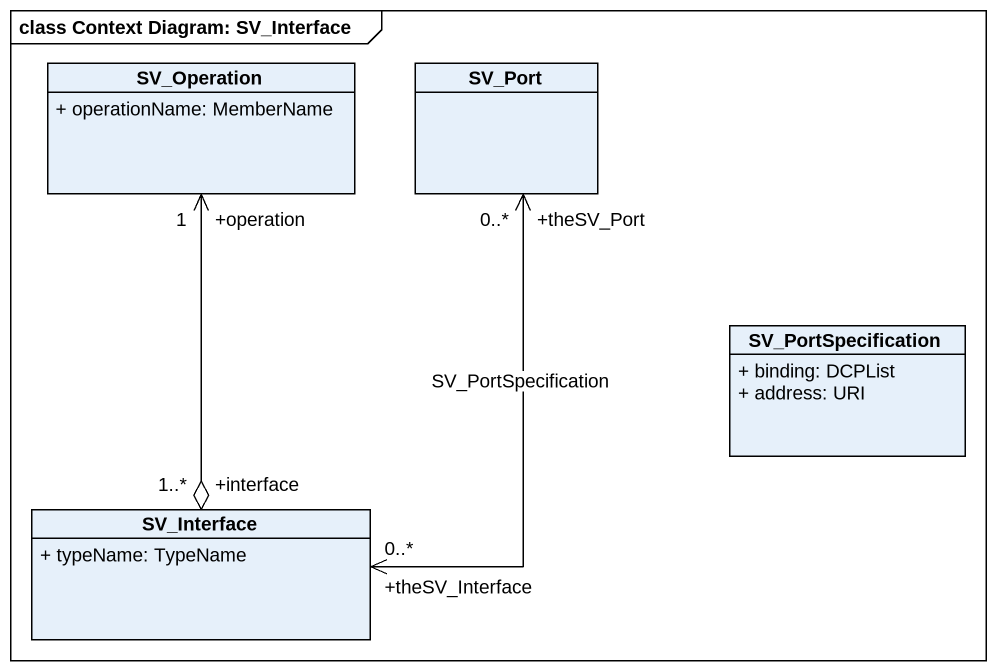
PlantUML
@startuml
mainframe class Context Diagram: SV_Interface
hide circle
hide empty members
skinparam classAttributeIconSize 0
class SV_Operation {
  + operationName: MemberName
}
class SV_Port
class SV_PortSpecification {
  + binding: DCPList
  + address: URI
}
class SV_Interface {
  + typeName: TypeName
}
SV_Interface "+interface\n1..*" o-up-> "+operation\n1" SV_Operation
SV_Interface "+theSV_Interface\n0..*" <-up-> "+theSV_Port\n0..*" SV_Port : SV_PortSpecification
@enduml
